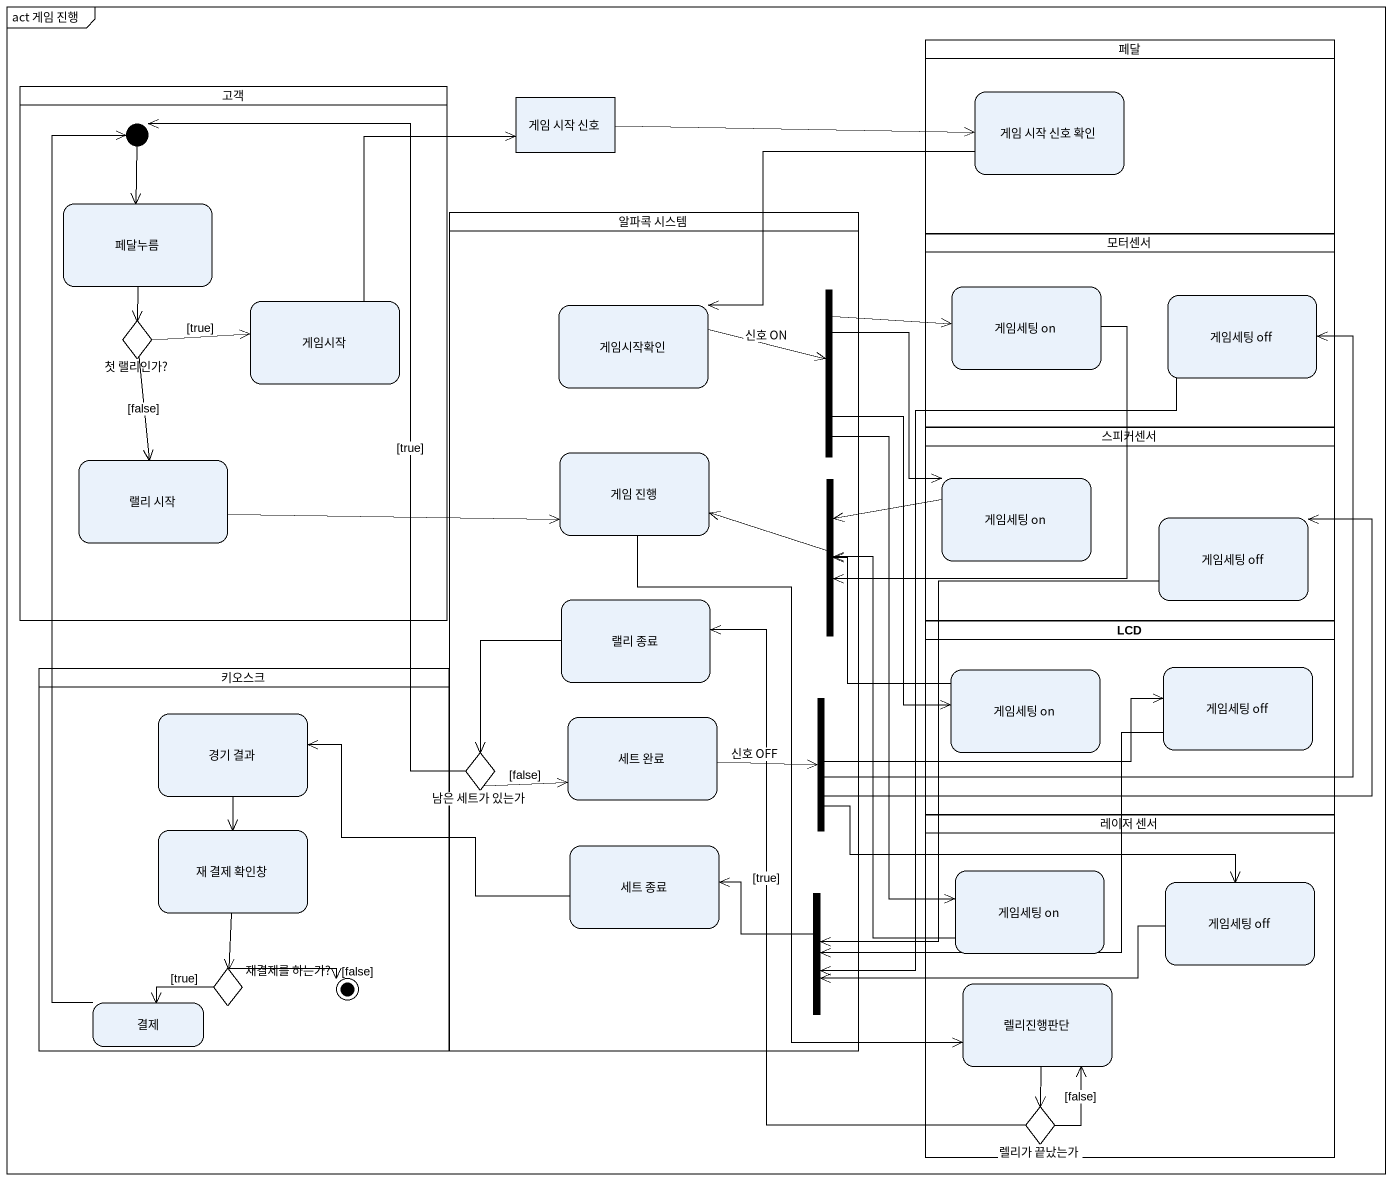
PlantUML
@startuml
mainframe act 게임 진행
hide empty description
state 페달 <<partition>> {
  state "게임 시작 신호 확인" as 게임_시작_신호_확인
}
state 고객 <<partition>> {
  state initial1 <<start>>
  state 페달누름
  state "첫 랠리인가?" as 첫_랠리인가 <<choice>>
  state 게임시작
  state "랠리 시작" as 랠리_시작
}
state "게임 시작 신호" as 게임_시작_신호 <<object>>
state "알파콕 시스템" as 알파콕_시스템 <<partition>> {
  state 게임시작확인
  state fork1 <<fork>>
  state "게임 진행" as 게임_진행
  state fork2 <<join>>
  state "랠리 종료" as 랠리_종료
  state "세트 완료" as 세트_완료
  state fork3 <<fork>>
  state "남은 세트가 있는가" as 남은_세트가_있는가 <<choice>>
  state "세트 종료" as 세트_종료
  state fork4 <<join>>
}
state 모터센서 <<partition>> {
  state "게임세팅 on" as 게임세팅_on
  state "게임세팅 off" as 게임세팅_off
}
state 스피커센서 <<partition>> {
  state "게임세팅 on" as 게임세팅_on_2
  state "게임세팅 off" as 게임세팅_off_2
}
state LCD <<partition>> {
  state "게임세팅 on" as 게임세팅_on_3
  state "게임세팅 off" as 게임세팅_off_3
}
state 키오스크 <<partition>> {
  state "경기 결과" as 경기_결과
  state "재 결제 확인창" as 재_결제_확인창
  state "재결제를 하는가?" as 재결제를_하는가 <<choice>>
  state 결제
  재결제를_하는가 -right-> [*] : [false]
}
state "레이저 센서" as 레이저_센서 <<partition>> {
  state "게임세팅 on" as 게임세팅_on_4
  state "게임세팅 off" as 게임세팅_off_4
  state 렐리진행판단
  state "렐리가 끝났는가" as 렐리가_끝났는가 <<choice>>
}
initial1 --> 페달누름
게임_시작_신호 -right-> 게임_시작_신호_확인
게임_시작_신호_확인 -left-> 게임시작확인
페달누름 --> 첫_랠리인가
첫_랠리인가 -right-> 게임시작 : [true]
첫_랠리인가 --> 랠리_시작 : [false]
게임시작 -up-> 게임_시작_신호
게임시작확인 -right-> fork1 : 신호 ON
fork1 -right-> 게임세팅_on
fork1 --> 게임세팅_on_2
fork1 --> 게임세팅_on_3
fork1 --> 게임세팅_on_4
게임세팅_on --> fork2
게임세팅_off --> fork4
랠리_시작 -right-> 게임_진행
게임_진행 --> 렐리진행판단
fork2 -left-> 게임_진행
게임세팅_on_2 -left-> fork2
게임세팅_off_2 --> fork4
랠리_종료 --> 남은_세트가_있는가
게임세팅_on_3 -up-> fork2
게임세팅_off_3 -left-> fork4
경기_결과 --> 재_결제_확인창
세트_완료 -right-> fork3 : 신호 OFF
fork3 -up-> 게임세팅_off
fork3 -right-> 게임세팅_off_2
fork3 -right-> 게임세팅_off_3
fork3 -right-> 게임세팅_off_4
남은_세트가_있는가 -up-> initial1 : [true]
남은_세트가_있는가 -right-> 세트_완료 : [false]
재_결제_확인창 --> 재결제를_하는가
세트_종료 -left-> 경기_결과
게임세팅_on_4 -up-> fork2
게임세팅_off_4 -left-> fork4
fork4 -left-> 세트_종료
재결제를_하는가 -left-> 결제 : [true]
결제 -up-> initial1
렐리진행판단 --> 렐리가_끝났는가
렐리가_끝났는가 -up-> 랠리_종료 : [true]
렐리가_끝났는가 -up-> 렐리진행판단 : [false]
@enduml
